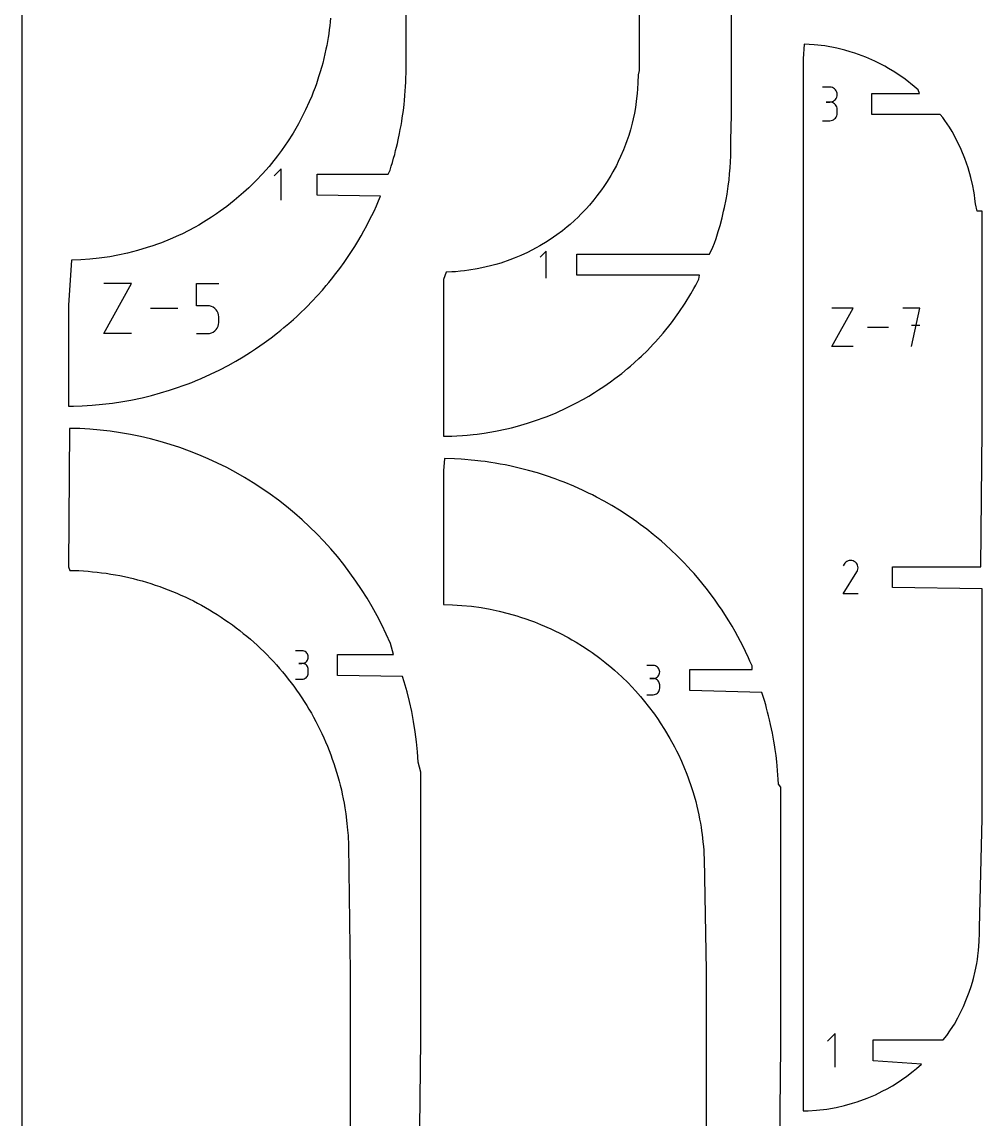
# Model space of a CAD drawing. Extents: x 0 to 1219, y 0 to 609.
# Drawn here: x 0 to 137.4, y 111 to 268 of the extents above; entities that cross this region are included whole.
import ezdxf

# ---------------------------------------------------------------- set-up
doc = ezdxf.new("R2010")
doc.units = 0

msp = doc.modelspace()

# ---------------------------------------------------------------- linework, layer by layer
at = {"layer": 'annotation', "color": 1}
for p, q in [((115.577868, 258.696788), (114.51197, 258.696788)), ((115.769572, 258.679581), (115.577868, 258.696788)), ((115.949959, 258.629993), (115.769572, 258.679581)), ((116.116029, 258.551074), (115.949959, 258.629993)), ((116.26478, 258.445873), (116.116029, 258.551074)), ((116.393214, 258.317441), (116.26478, 258.445873)), ((116.49833, 258.168828), (116.393214, 258.317441)), ((116.577127, 258.003083), (116.49833, 258.168828)), ((116.626606, 257.823255), (116.577127, 258.003083)), ((116.643765, 257.632395), (116.626606, 257.823255)), ((116.626606, 257.440639), (116.643765, 257.632395)), ((116.643765, 257.632395), (116.643765, 257.632395)), ((115.577868, 256.564993), (115.044167, 256.564993)), ((115.044167, 256.564993), (115.577868, 256.564993)), ((115.577868, 256.564993), (115.769572, 256.582204)), ((115.769572, 256.547786), (115.577868, 256.564993)), ((115.577868, 256.564993), (115.577868, 256.564993)), ((115.769572, 256.582204), (115.949959, 256.631821)), ((115.949959, 256.498198), (115.769572, 256.547786)), ((115.949959, 256.631821), (116.116029, 256.710818)), ((116.116029, 256.419279), (115.949959, 256.498198)), ((116.116029, 256.710818), (116.26478, 256.816171)), ((116.26478, 256.314078), (116.116029, 256.419279)), ((116.26478, 256.816171), (116.393214, 256.944855)), ((116.393214, 256.185647), (116.26478, 256.314078)), ((116.393214, 256.944855), (116.49833, 257.093844)), ((116.49833, 256.037033), (116.393214, 256.185647)), ((116.49833, 257.093844), (116.577127, 257.260114)), ((116.577127, 255.871288), (116.49833, 256.037033)), ((116.577127, 257.260114), (116.626606, 257.440639)), ((116.393214, 254.281729), (116.49833, 254.430333)), ((116.49833, 254.430333), (116.577127, 254.596091)), ((116.626606, 255.69146), (116.577127, 255.871288)), ((116.577127, 254.596091), (116.626606, 254.77596)), ((116.643765, 255.5006), (116.626606, 255.69146)), ((116.626606, 254.77596), (116.643765, 254.966899)), ((116.643765, 254.966899), (116.643765, 255.5006)), ((116.643765, 255.5006), (116.643765, 255.5006)), ((114.51197, 253.902507), (115.577868, 253.902507)), ((115.577868, 253.902507), (115.769572, 253.919704)), ((115.577868, 253.902507), (115.577868, 253.902507)), ((115.769572, 253.919704), (115.949959, 253.969267)), ((115.949959, 253.969267), (116.116029, 254.048154)), ((116.116029, 254.048154), (116.26478, 254.153322)), ((116.26478, 254.153322), (116.393214, 254.281729)), ((37.089706, 247.020292), (36.086256, 246.01656)), ((37.089706, 242.50661), (37.089706, 247.020292)), ((75.008199, 235.208677), (74.154102, 234.354339)), ((75.008199, 231.366806), (75.008199, 235.208677)), ((11.717873, 223.437158), (15.693977, 230.598098)), ((15.693977, 230.598098), (11.717873, 230.598098)), ((24.980163, 227.409221), (24.980163, 230.598098)), ((24.980163, 230.598098), (28.160508, 230.598098)), ((22.295484, 227.017628), (18.380004, 227.017628)), ((26.570335, 227.409221), (24.980163, 227.409221)), ((26.855858, 227.383698), (26.570335, 227.409221)), ((27.12472, 227.31009), (26.855858, 227.383698)), ((27.372399, 227.192834), (27.12472, 227.31009)), ((27.594375, 227.03637), (27.372399, 227.192834)), ((27.786129, 226.845137), (27.594375, 227.03637)), ((27.943139, 226.623574), (27.786129, 226.845137)), ((28.060886, 226.376119), (27.943139, 226.623574)), ((28.134849, 226.107213), (28.060886, 226.376119)), ((115.855427, 221.562189), (118.907982, 227.059822)), ((118.907982, 227.059822), (115.855427, 227.059822)), ((128.48178, 227.059822), (126.037047, 227.059822)), ((127.259586, 221.562189), (128.48178, 227.059822)), ((28.060834, 224.473791), (28.134834, 224.743069)), ((28.134834, 224.743069), (28.160508, 225.029127)), ((28.160508, 225.821294), (28.134849, 226.107213)), ((28.160508, 225.029127), (28.160508, 225.821294)), ((28.160508, 225.821294), (28.160508, 225.821294)), ((128.48178, 224.611641), (127.259586, 224.611641)), ((15.693977, 223.437158), (11.717873, 223.437158)), ((24.980163, 223.437158), (26.570335, 223.437158)), ((26.570335, 223.437158), (26.85574, 223.462819)), ((26.570335, 223.437158), (26.570335, 223.437158)), ((26.85574, 223.462819), (27.124539, 223.536799)), ((27.124539, 223.536799), (27.372199, 223.654593)), ((27.372199, 223.654593), (27.59419, 223.811695)), ((27.59419, 223.811695), (27.785981, 224.003598)), ((27.785981, 224.003598), (27.943039, 224.225799)), ((27.943039, 224.225799), (28.060834, 224.473791)), ((123.976124, 224.311005), (120.970112, 224.311005)), ((118.907982, 221.562189), (115.855427, 221.562189)), ((117.629649, 190.435283), (117.489677, 190.166777)), ((117.740729, 190.592795), (117.629649, 190.435283)), ((117.873999, 190.724281), (117.740729, 190.592795)), ((118.025407, 190.828688), (117.873999, 190.724281)), ((118.1909, 190.904963), (118.025407, 190.828688)), ((118.366424, 190.952054), (118.1909, 190.904963)), ((118.547926, 190.968906), (118.366424, 190.952054)), ((118.731354, 190.954468), (118.547926, 190.968906)), ((118.912653, 190.907685), (118.731354, 190.954468)), ((119.08777, 190.827507), (118.912653, 190.907685)), ((119.244394, 190.716288), (119.08777, 190.827507)), ((119.08777, 190.827507), (119.08777, 190.827507)), ((119.375349, 190.582827), (119.244394, 190.716288)), ((119.47947, 190.431213), (119.375349, 190.582827)), ((119.555593, 190.265537), (119.47947, 190.431213)), ((119.602553, 190.08989), (119.555593, 190.265537)), ((119.619186, 189.90836), (119.602553, 190.08989)), ((117.486667, 186.168984), (119.456515, 189.340187)), ((119.456515, 189.340187), (119.45887, 189.343101)), ((119.456515, 189.340187), (119.456515, 189.340187)), ((119.45887, 189.343101), (119.461128, 189.34604)), ((119.461128, 189.34604), (119.463305, 189.349028)), ((119.463305, 189.349028), (119.465414, 189.35209)), ((119.465414, 189.35209), (119.467472, 189.355252)), ((119.467472, 189.355252), (119.469492, 189.358538)), ((119.469492, 189.358538), (119.47149, 189.361972)), ((119.47149, 189.361972), (119.473481, 189.36558)), ((119.473481, 189.36558), (119.475479, 189.369385)), ((119.475479, 189.369385), (119.556814, 189.544018)), ((119.475479, 189.369385), (119.475479, 189.369385)), ((119.556814, 189.544018), (119.604328, 189.725039)), ((119.604328, 189.725039), (119.619186, 189.90836)), ((119.618461, 186.168984), (117.486667, 186.168984)), ((40.058286, 178.031054), (39.154297, 178.031054)), ((40.22087, 178.01646), (40.058286, 178.031054)), ((40.373857, 177.974405), (40.22087, 178.01646)), ((40.514701, 177.907473), (40.373857, 177.974405)), ((40.640857, 177.818253), (40.514701, 177.907473)), ((40.749782, 177.70933), (40.640857, 177.818253)), ((40.838931, 177.58329), (40.749782, 177.70933)), ((40.905759, 177.442721), (40.838931, 177.58329)), ((40.058286, 176.223075), (39.605653, 176.223075)), ((39.605653, 176.223075), (40.058286, 176.223075)), ((40.058286, 176.223075), (40.22087, 176.237672)), ((40.22087, 176.208482), (40.058286, 176.223075)), ((40.058286, 176.223075), (40.058286, 176.223075)), ((40.22087, 176.237672), (40.373857, 176.279752)), ((40.373857, 176.166427), (40.22087, 176.208482)), ((40.373857, 176.279752), (40.514701, 176.34675)), ((40.514701, 176.099495), (40.373857, 176.166427)), ((40.514701, 176.34675), (40.640857, 176.4361)), ((40.640857, 176.010275), (40.514701, 176.099495)), ((40.640857, 176.4361), (40.749782, 176.545237)), ((40.749782, 175.901351), (40.640857, 176.010275)), ((40.749782, 176.545237), (40.838931, 176.671595)), ((40.838931, 175.775312), (40.749782, 175.901351)), ((40.838931, 176.671595), (40.905759, 176.812609)), ((40.947722, 177.290209), (40.905759, 177.442721)), ((40.905759, 176.812609), (40.947722, 176.965713)), ((40.962275, 177.128341), (40.947722, 177.290209)), ((40.947722, 176.965713), (40.962275, 177.128341)), ((40.962275, 177.128341), (40.962275, 177.128341)), ((90.316554, 175.925107), (89.385945, 175.925107)), ((90.483927, 175.910084), (90.316554, 175.925107)), ((90.641418, 175.86679), (90.483927, 175.910084)), ((40.749782, 174.286636), (40.838931, 174.412667)), ((40.905759, 175.634743), (40.838931, 175.775312)), ((40.838931, 174.412667), (40.905759, 174.553247)), ((40.947722, 175.482231), (40.905759, 175.634743)), ((40.905759, 174.553247), (40.947722, 174.705794)), ((40.962275, 175.320363), (40.947722, 175.482231)), ((40.947722, 174.705794), (40.962275, 174.86773)), ((40.962275, 174.86773), (40.962275, 175.320363)), ((40.962275, 175.320363), (40.962275, 175.320363)), ((90.78641, 175.797887), (90.641418, 175.86679)), ((90.916281, 175.70604), (90.78641, 175.797887)), ((91.028414, 175.593909), (90.916281, 175.70604)), ((90.916281, 174.283186), (91.028414, 174.395536)), ((91.120188, 175.464158), (91.028414, 175.593909)), ((91.028414, 174.395536), (91.120188, 174.525615)), ((91.188984, 175.31945), (91.120188, 175.464158)), ((91.120188, 174.525615), (91.188984, 174.670782)), ((91.232182, 175.162446), (91.188984, 175.31945)), ((91.188984, 174.670782), (91.232182, 174.828394)), ((91.247164, 174.995811), (91.232182, 175.162446)), ((91.232182, 174.828394), (91.247164, 174.995811)), ((91.247164, 174.995811), (91.247164, 174.995811)), ((39.154297, 173.965017), (40.058286, 173.965017)), ((40.058286, 173.965017), (40.22087, 173.979602)), ((40.058286, 173.965017), (40.058286, 173.965017)), ((40.22087, 173.979602), (40.373857, 174.021637)), ((40.373857, 174.021637), (40.514701, 174.088541)), ((40.514701, 174.088541), (40.640857, 174.177734)), ((40.640857, 174.177734), (40.749782, 174.286636)), ((90.316554, 174.063888), (89.850593, 174.063888)), ((89.850593, 174.063888), (90.316554, 174.063888)), ((90.316554, 174.063888), (90.483927, 174.078914)), ((90.483927, 174.048865), (90.316554, 174.063888)), ((90.316554, 174.063888), (90.316554, 174.063888)), ((90.483927, 174.078914), (90.641418, 174.122234)), ((90.641418, 174.005571), (90.483927, 174.048865)), ((90.641418, 174.122234), (90.78641, 174.191205)), ((90.78641, 173.936668), (90.641418, 174.005571)), ((90.78641, 174.191205), (90.916281, 174.283186)), ((90.916281, 173.84482), (90.78641, 173.936668)), ((91.028414, 173.73269), (90.916281, 173.84482)), ((91.120188, 173.602939), (91.028414, 173.73269)), ((91.188984, 173.45823), (91.120188, 173.602939)), ((91.232182, 173.301227), (91.188984, 173.45823)), ((91.247164, 173.134592), (91.232182, 173.301227)), ((91.247164, 172.66863), (91.247164, 173.134592)), ((91.247164, 173.134592), (91.247164, 173.134592)), ((89.385945, 171.739335), (90.316554, 171.739335)), ((90.316554, 171.739335), (90.483927, 171.754349)), ((90.316554, 171.739335), (90.316554, 171.739335)), ((90.483927, 171.754349), (90.641418, 171.797622)), ((90.641418, 171.797622), (90.78641, 171.866496)), ((90.78641, 171.866496), (90.916281, 171.958316)), ((90.916281, 171.958316), (91.028414, 172.070425)), ((91.028414, 172.070425), (91.120188, 172.200167)), ((91.120188, 172.200167), (91.188984, 172.344886)), ((91.188984, 172.344886), (91.232182, 172.501926)), ((91.232182, 172.501926), (91.247164, 172.66863)), ((116.336435, 123.23569), (115.269334, 122.168287)), ((116.336435, 118.43569), (116.336435, 123.23569))]:
    msp.add_line(p, q, dxfattribs=at)
at = {"layer": 'boundary', "color": 5}
for p, q in [((101.531293, 254.764123), (101.526671, 276.658687)), ((54.962223, 262.381188), (54.951269, 273.038367)), ((44.142587, 268.579016), (44.092989, 268.029558)), ((88.31023, 270.031976), (88.308881, 261.063642)), ((44.034084, 267.461398), (43.97398, 266.947345)), ((44.092989, 268.029558), (44.034084, 267.461398)), ((43.804381, 265.804397), (43.709951, 265.244996)), ((43.889342, 266.349156), (43.804381, 265.804397)), ((43.97398, 266.947345), (43.889342, 266.349156)), ((43.499158, 264.121109), (43.354874, 263.459727)), ((43.605444, 264.669121), (43.499158, 264.121109)), ((43.709951, 265.244996), (43.605444, 264.669121)), ((111.895823, 264.86577), (111.74978, 262.772272)), ((113.356525, 264.783269), (111.895823, 264.86577)), ((114.864803, 264.607161), (113.356525, 264.783269)), ((116.607252, 264.275794), (114.864803, 264.607161)), ((117.722865, 264.009618), (116.607252, 264.275794)), ((118.487, 263.781142), (117.722865, 264.009618)), ((43.20293, 262.821535), (43.036249, 262.157444)), ((43.354874, 263.459727), (43.20293, 262.821535)), ((54.969007, 261.599091), (54.962223, 262.381188)), ((111.74978, 262.772272), (111.74978, 261.040311)), ((119.169022, 263.57722), (118.487, 263.781142)), ((120.743669, 263.002218), (119.169022, 263.57722)), ((122.040201, 262.425514), (120.743669, 263.002218)), ((122.962446, 261.954697), (122.040201, 262.425514)), ((42.632094, 260.738772), (42.449801, 260.15594)), ((42.900318, 261.641817), (42.632094, 260.738772)), ((43.036249, 262.157444), (42.900318, 261.641817)), ((54.941022, 259.988707), (54.961363, 260.753605)), ((54.961363, 260.753605), (54.969007, 261.599091)), ((88.308881, 261.063642), (88.141494, 260.466459)), ((111.74978, 261.040311), (111.74978, 259.579799)), ((123.462837, 261.699234), (122.962446, 261.954697)), ((123.996981, 261.390977), (123.462837, 261.699234)), ((124.875263, 260.85385), (123.996981, 261.390977)), ((126.370089, 259.825694), (124.875263, 260.85385)), ((42.118145, 259.173652), (41.932527, 258.665915)), ((42.449801, 260.15594), (42.118145, 259.173652)), ((54.882625, 258.752204), (54.92087, 259.472872)), ((54.92087, 259.472872), (54.941022, 259.988707)), ((88.126448, 259.355113), (88.079545, 258.404988)), ((88.141494, 260.466459), (88.126448, 259.355113)), ((111.74978, 259.579799), (111.74978, 257.96518)), ((127.664761, 258.783662), (126.370089, 259.825694)), ((41.673709, 257.970594), (41.450028, 257.4227)), ((41.932527, 258.665915), (41.673709, 257.970594)), ((54.792623, 257.506444), (54.844061, 258.159196)), ((54.844061, 258.159196), (54.882625, 258.752204)), ((88.034552, 257.8577), (87.898188, 256.630224)), ((88.079545, 258.404988), (88.034552, 257.8577)), ((111.74978, 257.96518), (111.74978, 256.36922)), ((121.57847, 254.802356), (121.57847, 257.802356)), ((121.57847, 257.802356), (128.429392, 257.802356)), ((128.209752, 258.301912), (127.664761, 258.783662)), ((128.429392, 257.802356), (128.209752, 258.301912)), ((41.103168, 256.6006), (40.566198, 255.433001)), ((41.450028, 257.4227), (41.103168, 256.6006)), ((54.565454, 255.340721), (54.670251, 256.232858)), ((54.670251, 256.232858), (54.727877, 256.790424)), ((54.727877, 256.790424), (54.792623, 257.506444)), ((87.898188, 256.630224), (87.771199, 255.793143)), ((111.74978, 256.36922), (111.74978, 254.791088)), ((40.299302, 254.878889), (40.013979, 254.326825)), ((40.566198, 255.433001), (40.299302, 254.878889)), ((54.416704, 254.313997), (54.494399, 254.834257)), ((54.494399, 254.834257), (54.565454, 255.340721)), ((87.622396, 254.969988), (87.453077, 254.15809)), ((87.771199, 255.793143), (87.622396, 254.969988)), ((101.421621, 251.058056), (101.531293, 254.764123)), ((111.74978, 254.791088), (111.74978, 253.690149)), ((131.372012, 254.802356), (121.57847, 254.802356)), ((131.743412, 254.363203), (131.372012, 254.802356)), ((39.558467, 253.469021), (38.782872, 252.13117)), ((40.013979, 254.326825), (39.558467, 253.469021)), ((54.134561, 252.628929), (54.239677, 253.226026)), ((54.239677, 253.226026), (54.331953, 253.778459)), ((54.331953, 253.778459), (54.416704, 254.313997)), ((87.315846, 253.552586), (87.068828, 252.605668)), ((87.453077, 254.15809), (87.315846, 253.552586)), ((111.74978, 253.690149), (111.74978, 252.198947)), ((132.043027, 253.940269), (131.743412, 254.363203)), ((132.684501, 252.951604), (132.043027, 253.940269)), ((133.070269, 252.337874), (132.684501, 252.951604)), ((38.782872, 252.13117), (37.973353, 250.857335)), ((53.832193, 251.171001), (54.022676, 252.063141)), ((54.022676, 252.063141), (54.134561, 252.628929)), ((86.814845, 251.79176), (86.556454, 251.027214)), ((87.068828, 252.605668), (86.814845, 251.79176)), ((111.74978, 252.198947), (111.74978, 251.685466)), ((111.74978, 251.685466), (111.74978, 250.720608)), ((133.707172, 251.172848), (133.070269, 252.337874)), ((37.670542, 250.413827), (37.130769, 249.640551)), ((37.973353, 250.857335), (37.670542, 250.413827)), ((53.465638, 249.618628), (53.596394, 250.125489)), ((53.596394, 250.125489), (53.718942, 250.661356)), ((53.718942, 250.661356), (53.832193, 251.171001)), ((86.074764, 249.729331), (85.657879, 248.776394)), ((86.364364, 250.479322), (86.074764, 249.729331)), ((86.556454, 251.027214), (86.364364, 250.479322)), ((101.417719, 249.381758), (101.424284, 250.236087)), ((101.424284, 250.236087), (101.421621, 251.058056)), ((111.74978, 250.720608), (111.74978, 250.156694)), ((111.74978, 250.156694), (111.74978, 249.254462)), ((134.378934, 249.800484), (133.707172, 251.172848)), ((134.908513, 248.489685), (134.378934, 249.800484)), ((36.544192, 248.853487), (35.683735, 247.769832)), ((37.130769, 249.640551), (36.544192, 248.853487)), ((53.008335, 247.935815), (53.176158, 248.534534)), ((53.176158, 248.534534), (53.324722, 249.08499)), ((53.324722, 249.08499), (53.465638, 249.618628)), ((85.657879, 248.776394), (85.316164, 248.04)), ((101.371643, 248.000814), (101.406762, 248.851265)), ((101.406762, 248.851265), (101.417719, 249.381758)), ((111.74978, 249.254462), (111.74978, 248.643209)), ((111.74978, 248.643209), (111.74978, 247.799865)), ((135.370427, 247.173047), (134.908513, 248.489685)), ((35.349931, 247.35869), (34.41353, 246.293815)), ((35.683735, 247.769832), (35.349931, 247.35869)), ((52.382522, 246.263451), (52.663655, 246.826556)), ((52.663655, 246.826556), (52.84552, 247.407728)), ((52.84552, 247.407728), (53.008335, 247.935815)), ((84.560278, 246.598256), (84.249576, 246.043113)), ((85.053411, 247.50046), (84.560278, 246.598256)), ((85.316164, 248.04), (85.053411, 247.50046)), ((101.247945, 246.287706), (101.318779, 247.146784)), ((101.318779, 247.146784), (101.371643, 248.000814)), ((111.74978, 247.799865), (111.74978, 247.144539)), ((111.74978, 247.144539), (111.74978, 246.356227)), ((135.778388, 245.754551), (135.370427, 247.173047)), ((33.519791, 245.345227), (32.453741, 244.296533)), ((34.41353, 246.293815), (33.519791, 245.345227)), ((42.230509, 243.263451), (42.230509, 246.263451)), ((42.230509, 246.263451), (52.382522, 246.263451)), ((83.715831, 245.182663), (83.257072, 244.489029)), ((84.249576, 246.043113), (83.715831, 245.182663)), ((101.051086, 244.548372), (101.158843, 245.422088)), ((101.158843, 245.422088), (101.247945, 246.287706)), ((111.74978, 246.356227), (111.74978, 245.602352)), ((111.74978, 245.602352), (111.74978, 244.923039)), ((136.046312, 244.576745), (135.778388, 245.754551)), ((31.696452, 243.603909), (31.041778, 243.028202)), ((32.453741, 244.296533), (31.696452, 243.603909)), ((82.933167, 244.013228), (82.266313, 243.12808)), ((83.257072, 244.489029), (82.933167, 244.013228)), ((100.879165, 243.389988), (101.051086, 244.548372)), ((111.74978, 244.923039), (111.74978, 244.214049)), ((111.74978, 244.214049), (111.74978, 243.499802)), ((111.74978, 243.499802), (111.74978, 242.832092)), ((136.182341, 243.809315), (136.046312, 244.576745)), ((136.273195, 243.296775), (136.182341, 243.809315)), ((30.384827, 242.475306), (29.312145, 241.631862)), ((31.041778, 243.028202), (30.384827, 242.475306)), ((51.296518, 243.080041), (42.230509, 243.263451)), ((50.716713, 241.737384), (51.015645, 242.412305)), ((51.015645, 242.412305), (51.296518, 243.080041)), ((81.836493, 242.571649), (81.175907, 241.8044)), ((82.266313, 243.12808), (81.836493, 242.571649)), ((100.508802, 241.468441), (100.743333, 242.626854)), ((100.743333, 242.626854), (100.879165, 243.389988)), ((111.74978, 242.832092), (111.74978, 242.086098)), ((111.74978, 242.086098), (111.74978, 241.455875)), ((136.34891, 242.699983), (136.273195, 243.296775)), ((136.434884, 242.022277), (136.34891, 242.699983)), ((136.662427, 240.961065), (136.434884, 242.022277)), ((27.827495, 240.562574), (27.095941, 240.070556)), ((28.380803, 240.94876), (27.827495, 240.562574)), ((29.312145, 241.631862), (28.380803, 240.94876)), ((49.699612, 239.594843), (50.065439, 240.345202)), ((50.065439, 240.345202), (50.367836, 240.966245)), ((50.367836, 240.966245), (50.716713, 241.737384)), ((79.981952, 240.523547), (79.575778, 240.112951)), ((80.716963, 241.27972), (79.981952, 240.523547)), ((81.175907, 241.8044), (80.716963, 241.27972)), ((100.171288, 239.999697), (100.394331, 240.939466)), ((100.394331, 240.939466), (100.508802, 241.468441)), ((111.74978, 241.455875), (111.74978, 240.681551)), ((111.74978, 240.681551), (111.74978, 240.084811)), ((137.355599, 240.961065), (136.662427, 240.961065)), ((137.36123, 226.837803), (137.355599, 240.961065)), ((24.793089, 238.685717), (23.776261, 238.14289)), ((25.286395, 238.971077), (24.793089, 238.685717)), ((25.954756, 239.357704), (25.286395, 238.971077)), ((27.095941, 240.070556), (25.954756, 239.357704)), ((48.920868, 238.125901), (49.33589, 238.908109)), ((49.33589, 238.908109), (49.699612, 239.594843)), ((77.987157, 238.699532), (77.333419, 238.160052)), ((78.414112, 239.051869), (77.987157, 238.699532)), ((79.044236, 239.615345), (78.414112, 239.051869)), ((79.575778, 240.112951), (79.044236, 239.615345)), ((99.629636, 238.060848), (99.882549, 238.916274)), ((99.882549, 238.916274), (100.171288, 239.999697)), ((111.74978, 240.084811), (111.74978, 239.285836)), ((111.74978, 239.285836), (111.74978, 238.445121)), ((22.413245, 237.470697), (21.19756, 236.932855)), ((22.948477, 237.729671), (22.413245, 237.470697)), ((23.776261, 238.14289), (22.948477, 237.729671)), ((48.051755, 236.618523), (48.521667, 237.4309)), ((48.521667, 237.4309), (48.920868, 238.125901)), ((76.034267, 237.209641), (75.164262, 236.631605)), ((76.516409, 237.559975), (76.034267, 237.209641)), ((77.333419, 238.160052), (76.516409, 237.559975)), ((99.311266, 237.057117), (99.629636, 238.060848)), ((111.74978, 238.445121), (111.74978, 237.57014)), ((111.74978, 237.57014), (111.74978, 236.669978)), ((17.9379, 235.732267), (16.511971, 235.305952)), ((18.721028, 235.986138), (17.9379, 235.732267)), ((19.376317, 236.223811), (18.721028, 235.986138)), ((19.966385, 236.437825), (19.376317, 236.223811)), ((21.19756, 236.932855), (19.966385, 236.437825)), ((47.258143, 235.341223), (47.616797, 235.918467)), ((47.616797, 235.918467), (48.051755, 236.618523)), ((73.587408, 235.696724), (72.34205, 235.045023)), ((74.090512, 235.988586), (73.587408, 235.696724)), ((75.164262, 236.631605), (74.090512, 235.988586)), ((98.389642, 234.787742), (98.860233, 235.777111)), ((98.860233, 235.777111), (99.08074, 236.376004)), ((99.08074, 236.376004), (99.311266, 237.057117)), ((111.74978, 236.669978), (111.74978, 235.755091)), ((111.74978, 235.755091), (111.74978, 233.633634)), ((8.406517, 233.985425), (7.093552, 233.940038)), ((9.717411, 234.076137), (8.406517, 233.985425)), ((11.024877, 234.212101), (9.717411, 234.076137)), ((12.558124, 234.433346), (11.024877, 234.212101)), ((13.698486, 234.637321), (12.558124, 234.433346)), ((15.098724, 234.941871), (13.698486, 234.637321)), ((16.511971, 235.305952), (15.098724, 234.941871)), ((46.07725, 233.598319), (46.375529, 234.017506)), ((46.375529, 234.017506), (46.947203, 234.870102)), ((46.947203, 234.870102), (47.258143, 235.341223)), ((70.426182, 234.215573), (69.813995, 233.971932)), ((71.391753, 234.616026), (70.426182, 234.215573)), ((72.34205, 235.045023), (71.391753, 234.616026)), ((79.383851, 231.787741), (79.383851, 234.787742)), ((79.383851, 234.787742), (98.389642, 234.787742)), ((7.093552, 233.940038), (6.6675, 227.49569)), ((44.92211, 232.031255), (45.459718, 232.733321)), ((45.459718, 232.733321), (46.07725, 233.598319)), ((63.338433, 232.415735), (62.733173, 232.358822)), ((63.939932, 232.500726), (63.338433, 232.415735)), ((65.109665, 232.688067), (63.939932, 232.500726)), ((66.244143, 232.916503), (65.109665, 232.688067)), ((67.245026, 233.153543), (66.244143, 232.916503)), ((67.819429, 233.317425), (67.245026, 233.153543)), ((68.53395, 233.528572), (67.819429, 233.317425)), ((69.813995, 233.971932), (68.53395, 233.528572)), ((111.74978, 233.633634), (111.74978, 223.729493)), ((43.903864, 230.746352), (44.304665, 231.240187)), ((44.304665, 231.240187), (44.92211, 232.031255)), ((60.714575, 232.2308), (60.288522, 231.191529)), ((60.288522, 231.191529), (60.288523, 229.454099)), ((61.487323, 232.267098), (60.714575, 232.2308)), ((62.027539, 232.29247), (61.487323, 232.267098)), ((62.733173, 232.358822), (62.027539, 232.29247)), ((96.9235, 231.787742), (79.383851, 231.787741)), ((96.411772, 230.372827), (96.862613, 231.232956)), ((96.862613, 231.232956), (96.9235, 231.787742)), ((42.285745, 228.879865), (42.986455, 229.668556)), ((42.986455, 229.668556), (43.531589, 230.293899)), ((43.531589, 230.293899), (43.903864, 230.746352)), ((60.288523, 229.454099), (60.288523, 227.688362)), ((95.698428, 229.11448), (96.141894, 229.879577)), ((96.141894, 229.879577), (96.411772, 230.372827)), ((40.798574, 227.323104), (41.480152, 228.010996)), ((41.480152, 228.010996), (42.285745, 228.879865)), ((93.981993, 226.431683), (94.895245, 227.802708)), ((94.895245, 227.802708), (95.698428, 229.11448)), ((6.6675, 227.49569), (6.6675, 223.961888)), ((39.312213, 225.885374), (40.012028, 226.551903)), ((40.012028, 226.551903), (40.410305, 226.931239)), ((40.410305, 226.931239), (40.798574, 227.323104)), ((60.288523, 227.688362), (60.288523, 226.804219)), ((60.288523, 226.804219), (60.288523, 225.318104)), ((92.92114, 224.978644), (93.981993, 226.431683)), ((137.356552, 215.376265), (137.36123, 226.837803)), ((37.479828, 224.2894), (38.186785, 224.881188)), ((38.186785, 224.881188), (38.849488, 225.469653)), ((38.849488, 225.469653), (39.312213, 225.885374)), ((60.288523, 225.318104), (60.288523, 224.637751)), ((60.288523, 224.637751), (60.288523, 223.315154)), ((91.721481, 223.484727), (92.92114, 224.978644)), ((6.6675, 223.961888), (6.6675, 221.816994)), ((35.648318, 222.833503), (36.578193, 223.556882)), ((36.578193, 223.556882), (37.034978, 223.917022)), ((37.034978, 223.917022), (37.479828, 224.2894)), ((60.288523, 223.315154), (60.288523, 222.422361)), ((90.656001, 222.268095), (91.721481, 223.484727)), ((111.74978, 223.729493), (111.74978, 204.237042)), ((6.6675, 221.816994), (6.6675, 218.393317)), ((33.43085, 221.253934), (34.656017, 222.098749)), ((34.656017, 222.098749), (35.648318, 222.833503)), ((60.288523, 222.422361), (60.288523, 221.271749)), ((89.478747, 221.028338), (90.307085, 221.892843)), ((90.307085, 221.892843), (90.656001, 222.268095)), ((30.57751, 219.487904), (31.646398, 220.121806)), ((31.646398, 220.121806), (32.183227, 220.446916)), ((32.183227, 220.446916), (32.688423, 220.773701)), ((32.688423, 220.773701), (33.43085, 221.253934)), ((60.288523, 221.271749), (60.288523, 220.155844)), ((60.288523, 220.155844), (60.288523, 219.185781)), ((87.641911, 219.288813), (88.277039, 219.858425)), ((88.277039, 219.858425), (88.644826, 220.209479)), ((88.644826, 220.209479), (89.478747, 221.028338)), ((6.6675, 218.393317), (6.6675, 217.315524)), ((28.316166, 218.260824), (29.482224, 218.873795)), ((29.482224, 218.873795), (30.57751, 219.487904)), ((60.288523, 219.185781), (60.288523, 217.835745)), ((85.804249, 217.728846), (86.652226, 218.423419)), ((86.652226, 218.423419), (87.051872, 218.759639)), ((87.051872, 218.759639), (87.641911, 219.288813)), ((6.6675, 217.315524), (6.6675, 213.041361)), ((24.842814, 216.683532), (25.645363, 217.015043)), ((25.645363, 217.015043), (26.989309, 217.61772)), ((26.989309, 217.61772), (28.316166, 218.260824)), ((60.288523, 217.835745), (60.288522, 216.175823)), ((84.208654, 216.52169), (84.847304, 216.994968)), ((84.847304, 216.994968), (85.804249, 217.728846)), ((19.824205, 214.935364), (21.111912, 215.326667)), ((21.111912, 215.326667), (22.378072, 215.749396)), ((22.378072, 215.749396), (22.910659, 215.932945)), ((22.910659, 215.932945), (23.62194, 216.202165)), ((23.62194, 216.202165), (24.285429, 216.453294)), ((24.285429, 216.453294), (24.842814, 216.683532)), ((60.288522, 216.175823), (60.288522, 215.459336)), ((60.288522, 215.459336), (60.288523, 213.487665)), ((81.937189, 214.997502), (82.489574, 215.356979)), ((82.489574, 215.356979), (83.245842, 215.849139)), ((83.245842, 215.849139), (84.208654, 216.52169)), ((137.356552, 209.642531), (137.356552, 215.376265)), ((12.968763, 213.485317), (14.41492, 213.703809)), ((14.41492, 213.703809), (15.557657, 213.911619)), ((15.557657, 213.911619), (17.187165, 214.252395)), ((17.187165, 214.252395), (18.515694, 214.576839)), ((18.515694, 214.576839), (19.824205, 214.935364)), ((79.266386, 213.468702), (80.336318, 214.052896)), ((80.336318, 214.052896), (81.096052, 214.489156)), ((81.096052, 214.489156), (81.937189, 214.997502)), ((6.6675, 213.041361), (7.391263, 213.054925)), ((7.391263, 213.054925), (8.602423, 213.091278)), ((8.602423, 213.091278), (10.061309, 213.178924)), ((10.061309, 213.178924), (11.517156, 213.310311)), ((11.517156, 213.310311), (12.968763, 213.485317)), ((60.288523, 213.487665), (60.288523, 211.55336)), ((75.143199, 211.584915), (76.407786, 212.103795)), ((76.407786, 212.103795), (77.906452, 212.784729)), ((77.906452, 212.784729), (79.266386, 213.468702)), ((60.288523, 211.55336), (60.288522, 209.995062)), ((70.907121, 210.179081), (72.329757, 210.596724)), ((72.329757, 210.596724), (73.742171, 211.065466)), ((73.742171, 211.065466), (74.576982, 211.374984)), ((74.576982, 211.374984), (75.143199, 211.584915)), ((6.813543, 209.864509), (6.6675, 190.050501)), ((8.274246, 209.822403), (6.813543, 209.864509)), ((9.733132, 209.738215), (8.274246, 209.822403)), ((11.188978, 209.612036), (9.733132, 209.738215)), ((12.640585, 209.443956), (11.188978, 209.612036)), ((14.086742, 209.234103), (12.640585, 209.443956)), ((15.526262, 208.982677), (14.086742, 209.234103)), ((16.957921, 208.689859), (15.526262, 208.982677)), ((60.288522, 209.995062), (60.288523, 208.729304)), ((63.030379, 208.844633), (63.682332, 208.890699)), ((63.682332, 208.890699), (64.568566, 208.984761)), ((64.568566, 208.984761), (65.138178, 209.045218)), ((65.138178, 209.045218), (66.138865, 209.187107)), ((66.138865, 209.187107), (67.742477, 209.455864)), ((67.742477, 209.455864), (69.380867, 209.795663)), ((69.380867, 209.795663), (70.040425, 209.957389)), ((70.040425, 209.957389), (70.907121, 210.179081)), ((137.206552, 190.069023), (137.356552, 209.642531)), ((18.380557, 208.355935), (16.957921, 208.689859)), ((19.792983, 207.98114), (18.380557, 208.355935)), ((21.194012, 207.565806), (19.792983, 207.98114)), ((22.582481, 207.110262), (21.194012, 207.565806)), ((60.288523, 208.729304), (61.523315, 208.762901)), ((61.523315, 208.762901), (62.223446, 208.787615)), ((62.223446, 208.787615), (63.030379, 208.844633)), ((23.957251, 206.61492), (22.582481, 207.110262)), ((25.317185, 206.080147), (23.957251, 206.61492)), ((26.661132, 205.5064), (25.317185, 206.080147)), ((27.987989, 204.894185), (26.661132, 205.5064)), ((29.296654, 204.243995), (27.987989, 204.894185)), ((30.586025, 203.556355), (29.296654, 204.243995)), ((60.434565, 205.551085), (60.288523, 203.805142)), ((61.895268, 205.507047), (60.434565, 205.551085)), ((62.834357, 205.450397), (61.895268, 205.507047)), ((63.354154, 205.419038), (62.834357, 205.450397)), ((64.259018, 205.337017), (63.354154, 205.419038)), ((64.81, 205.287072), (64.259018, 205.337017)), ((65.668253, 205.18315), (64.81, 205.287072)), ((66.261608, 205.111305), (65.668253, 205.18315)), ((67.061199, 204.989988), (66.261608, 205.111305)), ((67.707765, 204.891884), (67.061199, 204.989988)), ((68.436997, 204.758689), (67.707765, 204.891884)), ((69.147284, 204.628956), (68.436997, 204.758689)), ((69.794799, 204.490476), (69.147284, 204.628956)), ((70.578944, 204.322785), (69.794799, 204.490476)), ((71.133769, 204.1866), (70.578944, 204.322785)), ((72.453103, 203.848286), (71.133769, 204.1866)), ((111.74978, 204.237042), (111.74978, 194.489539)), ((31.855062, 202.831847), (30.586025, 203.556355)), ((33.102672, 202.071059), (31.855062, 202.831847)), ((60.288523, 203.805142), (60.288522, 199.158189)), ((73.751992, 203.476887), (72.453103, 203.848286)), ((75.029656, 203.073705), (73.751992, 203.476887)), ((76.285338, 202.640161), (75.029656, 203.073705)), ((76.993939, 202.37318), (76.285338, 202.640161)), ((34.327852, 201.274638), (33.102672, 202.071059)), ((35.529559, 200.443264), (34.327852, 201.274638)), ((77.578274, 202.150956), (76.993939, 202.37318)), ((78.938208, 201.586508), (77.578274, 202.150956)), ((80.282154, 200.980955), (78.938208, 201.586508)), ((36.7068, 199.577594), (35.529559, 200.443264)), ((37.85862, 198.67837), (36.7068, 199.577594)), ((81.070938, 200.596817), (80.282154, 200.980955)), ((81.609011, 200.334774), (81.070938, 200.596817)), ((82.205791, 200.021806), (81.609011, 200.334774)), ((83.314914, 199.424885), (82.205791, 200.021806)), ((38.984047, 197.746329), (37.85862, 198.67837)), ((60.288522, 199.158189), (60.288523, 197.552866)), ((84.397781, 198.807763), (83.314914, 199.424885)), ((85.476084, 198.157172), (84.397781, 198.807763)), ((86.723695, 197.345919), (85.476084, 198.157172)), ((40.082127, 196.782222), (38.984047, 197.746329)), ((41.151975, 195.786905), (40.082127, 196.782222)), ((60.288523, 197.552866), (60.288522, 194.734012)), ((87.482081, 196.820243), (86.723695, 197.345919)), ((87.948874, 196.496678), (87.482081, 196.820243)), ((88.454846, 196.123401), (87.948874, 196.496678)), ((42.192694, 194.761155), (41.151975, 195.786905)), ((43.203424, 193.705829), (42.192694, 194.761155)), ((60.288522, 194.734012), (60.288523, 192.10018)), ((89.399596, 195.414861), (88.454846, 196.123401)), ((90.327823, 194.686538), (89.399596, 195.414861)), ((44.183306, 192.621836), (43.203424, 193.705829)), ((91.479642, 193.716836), (90.327823, 194.686538)), ((92.061279, 193.197385), (91.479642, 193.716836)), ((92.891312, 192.440744), (92.061279, 193.197385)), ((111.74978, 194.489539), (111.74978, 174.99707)), ((45.131552, 191.51007), (44.183306, 192.621836)), ((60.288523, 192.10018), (60.288523, 190.514965)), ((93.70315, 191.671664), (92.891312, 192.440744)), ((94.772997, 190.58518), (93.70315, 191.671664)), ((6.6675, 190.050501), (6.831007, 189.541981)), ((46.047364, 190.371416), (45.131552, 191.51007)), ((46.929977, 189.206843), (46.047364, 190.371416)), ((60.288523, 190.514965), (60.288523, 189.482693)), ((95.208038, 190.117124), (94.772997, 190.58518)), ((95.813716, 189.465488), (95.208038, 190.117124)), ((124.553166, 187.069023), (124.553166, 190.069023)), ((124.553166, 190.069023), (137.206552, 190.069023)), ((6.831007, 189.541981), (7.469933, 189.52127)), ((7.469933, 189.52127), (8.143972, 189.49942)), ((8.143972, 189.49942), (8.782216, 189.458036)), ((8.782216, 189.458036), (9.454879, 189.414421)), ((9.454879, 189.414421), (10.091739, 189.352357)), ((10.091739, 189.352357), (10.762333, 189.287006)), ((10.762333, 189.287006), (11.397137, 189.204304)), ((11.397137, 189.204304), (12.064991, 189.117297)), ((12.064991, 189.117297), (12.69704, 189.014061)), ((12.69704, 189.014061), (13.361459, 188.905537)), ((13.361459, 188.905537), (13.990081, 188.781834)), ((13.990081, 188.781834), (14.650394, 188.651894)), ((14.650394, 188.651894), (15.274901, 188.507855)), ((15.274901, 188.507855), (15.930428, 188.356661)), ((47.778654, 188.017345), (46.929977, 189.206843)), ((60.288523, 189.482693), (60.288523, 186.485554)), ((96.154389, 189.077213), (95.813716, 189.465488)), ((96.824447, 188.303397), (96.154389, 189.077213)), ((15.930428, 188.356661), (16.550165, 188.192403)), ((16.550165, 188.192403), (17.200251, 188.020102)), ((17.200251, 188.020102), (17.814524, 187.835831)), ((17.814524, 187.835831), (18.458483, 187.642654)), ((18.458483, 187.642654), (19.066655, 187.43852)), ((19.066655, 187.43852), (19.703853, 187.224644)), ((19.703853, 187.224644), (20.305245, 187.000868)), ((20.305245, 187.000868), (20.935016, 186.766532)), ((48.592691, 186.803859), (47.778654, 188.017345)), ((97.269275, 187.759111), (96.824447, 188.303397)), ((98.069333, 186.76077), (97.269275, 187.759111)), ((137.356552, 186.919023), (124.553166, 187.069023)), ((137.356552, 184.057717), (137.356552, 186.919023)), ((20.935016, 186.766532), (21.528989, 186.52334)), ((21.528989, 186.52334), (22.1507, 186.268792)), ((22.1507, 186.268792), (22.736613, 186.006448)), ((22.736613, 186.006448), (23.349634, 185.731966)), ((23.349634, 185.731966), (23.926857, 185.450734)), ((23.926857, 185.450734), (24.530557, 185.156602)), ((49.371434, 185.567452), (48.592691, 186.803859)), ((50.114218, 184.309093), (49.371434, 185.567452)), ((60.288523, 186.485554), (60.288523, 184.659228)), ((98.752575, 185.862054), (98.069333, 186.76077)), ((99.082836, 185.401392), (98.752575, 185.862054)), ((99.668386, 184.582823), (99.082836, 185.401392)), ((24.530557, 185.156602), (25.098451, 184.856781)), ((25.098451, 184.856781), (25.692211, 184.543303)), ((25.692211, 184.543303), (26.25018, 184.225209)), ((26.25018, 184.225209), (26.833409, 183.892713)), ((26.833409, 183.892713), (27.380828, 183.556676)), ((50.820419, 183.029856), (50.114218, 184.309093)), ((60.288523, 184.659228), (61.610531, 184.619723)), ((61.610531, 184.619723), (62.953361, 184.532152)), ((62.953361, 184.532152), (64.310625, 184.39527)), ((64.310625, 184.39527), (65.681614, 184.207265)), ((65.681614, 184.207265), (66.982482, 183.977953)), ((66.982482, 183.977953), (68.271417, 183.703877)), ((100.159913, 183.844043), (99.668386, 184.582823)), ((100.799839, 182.858929), (100.159913, 183.844043)), ((137.356552, 164.206635), (137.356552, 184.057717)), ((27.380828, 183.556676), (27.952914, 183.205497)), ((27.952914, 183.205497), (28.489214, 182.851892)), ((28.489214, 182.851892), (29.0496, 182.482407)), ((29.0496, 182.482407), (29.574189, 182.111611)), ((51.489461, 181.730801), (50.820419, 183.029856)), ((68.271417, 183.703877), (69.551451, 183.384848)), ((69.551451, 183.384848), (70.821274, 183.021184)), ((70.821274, 183.021184), (71.308442, 182.863256)), ((71.308442, 182.863256), (72.079506, 182.613308)), ((72.079506, 182.613308), (72.747061, 182.371186)), ((72.747061, 182.371186), (73.324876, 182.161611)), ((73.324876, 182.161611), (74.198151, 181.810488)), ((101.137084, 182.311602), (100.799839, 182.858929)), ((101.58991, 181.557062), (101.137084, 182.311602)), ((29.574189, 182.111611), (30.122294, 181.724192)), ((30.122294, 181.724192), (30.634593, 181.33661)), ((30.634593, 181.33661), (31.169856, 180.931653)), ((31.169856, 180.931653), (31.669322, 180.527694)), ((52.120782, 180.413015), (51.489461, 181.730801)), ((74.198151, 181.810488), (75.661849, 181.177343)), ((75.661849, 181.177343), (76.251468, 180.896612)), ((76.251468, 180.896612), (76.970656, 180.543775)), ((102.01934, 180.809148), (101.58991, 181.557062)), ((102.426488, 180.069666), (102.01934, 180.809148)), ((31.669322, 180.527694), (32.191209, 180.105602)), ((32.191209, 180.105602), (32.677289, 179.685705)), ((32.677289, 179.685705), (33.185262, 179.246897)), ((33.185262, 179.246897), (33.65744, 178.81154)), ((52.713866, 179.077577), (52.120782, 180.413015)), ((53.146578, 177.500333), (52.713866, 179.077577)), ((76.970656, 180.543775), (78.151579, 179.913351)), ((78.151579, 179.913351), (78.658929, 179.619856)), ((78.658929, 179.619856), (79.313233, 179.241357)), ((79.313233, 179.241357), (80.18898, 178.694325)), ((102.81223, 179.341689), (102.426488, 180.069666)), ((103.177092, 178.622664), (102.81223, 179.341689)), ((33.65744, 178.81154), (34.150997, 178.356472)), ((34.150997, 178.356472), (34.608751, 177.906136)), ((34.608751, 177.906136), (35.087386, 177.435259)), ((45.147405, 174.500333), (45.147405, 177.500333)), ((45.147405, 177.500333), (53.146578, 177.500333)), ((80.18898, 178.694325), (81.148331, 178.061799)), ((81.148331, 178.061799), (81.573936, 177.771172)), ((81.573936, 177.771172), (82.670623, 176.966812)), ((103.521756, 177.914076), (103.177092, 178.622664)), ((103.93258, 177.033468), (103.521756, 177.914076)), ((35.087386, 177.435259), (35.530218, 176.970435)), ((35.530218, 176.970435), (35.993448, 176.484202)), ((35.993448, 176.484202), (36.420877, 176.005412)), ((36.420877, 176.005412), (36.868237, 175.504296)), ((82.670623, 176.966812), (83.378124, 176.410508)), ((83.378124, 176.410508), (84.371686, 175.594513)), ((104.154343, 176.531072), (103.93258, 177.033468)), ((104.449401, 175.861322), (104.154343, 176.531072)), ((36.868237, 175.504296), (37.279791, 175.012091)), ((37.279791, 175.012091), (37.710821, 174.496593)), ((37.710821, 174.496593), (38.106061, 173.99153)), ((54.454445, 174.350334), (45.147405, 174.500333)), ((54.694425, 173.581762), (54.454445, 174.350334)), ((84.371686, 175.594513), (84.790878, 175.235867)), ((84.790878, 175.235867), (85.812231, 174.301748)), ((95.555537, 172.334586), (95.555537, 175.334586)), ((95.555537, 175.334586), (104.451102, 175.334586)), ((104.451102, 175.334586), (104.449401, 175.861322)), ((111.74978, 174.99707), (111.74978, 155.50461)), ((38.106061, 173.99153), (38.52034, 173.462136)), ((38.52034, 173.462136), (38.898826, 172.944803)), ((38.898826, 172.944803), (39.295935, 172.402014)), ((55.089563, 172.175009), (54.694425, 173.581762)), ((85.812231, 174.301748), (86.711424, 173.423374)), ((86.711424, 173.423374), (87.77202, 172.304042)), ((39.295935, 172.402014), (39.657235, 171.873021)), ((39.657235, 171.873021), (40.036769, 171.31733)), ((40.036769, 171.31733), (40.380504, 170.7773)), ((55.443986, 170.757439), (55.089563, 172.175009)), ((87.77202, 172.304042), (88.487102, 171.494231)), ((88.487102, 171.494231), (89.074511, 170.787836)), ((105.856638, 172.080869), (95.555537, 172.334586)), ((106.043288, 171.488948), (105.856638, 172.080869)), ((106.220635, 170.917317), (106.043288, 171.488948)), ((40.380504, 170.7773), (40.742092, 170.209222)), ((40.742092, 170.209222), (41.067886, 169.658828)), ((41.067886, 169.658828), (41.411176, 169.078876)), ((55.757424, 169.330269), (55.443986, 170.757439)), ((89.074511, 170.787836), (89.61447, 170.122778)), ((89.61447, 170.122778), (90.489259, 168.956447)), ((106.40579, 170.28813), (106.220635, 170.917317)), ((106.539362, 169.79628), (106.40579, 170.28813)), ((106.684091, 169.254), (106.539362, 169.79628)), ((41.411176, 169.078876), (41.718655, 168.518781)), ((41.718655, 168.518781), (42.043284, 167.927445)), ((56.029585, 167.89464), (55.757424, 169.330269)), ((90.489259, 168.956447), (91.014527, 168.203952)), ((91.014527, 168.203952), (91.331843, 167.739192)), ((106.821391, 168.727888), (106.684091, 169.254)), ((106.964904, 168.134994), (106.821391, 168.727888)), ((107.111481, 167.480882), (106.964904, 168.134994)), ((42.043284, 167.927445), (42.332114, 167.358382)), ((42.332114, 167.358382), (42.637773, 166.756162)), ((42.637773, 166.756162), (42.907639, 166.178871)), ((56.26027, 166.451758), (56.029585, 167.89464)), ((56.449266, 165.002843), (56.26027, 166.451758)), ((91.331843, 167.739192), (91.942219, 166.783987)), ((91.942219, 166.783987), (92.713331, 165.484495)), ((107.246529, 166.853408), (107.111481, 167.480882)), ((107.377486, 166.216787), (107.246529, 166.853408)), ((42.907639, 166.178871), (43.194025, 165.56624)), ((43.194025, 165.56624), (43.444616, 164.981531)), ((43.444616, 164.981531), (43.711448, 164.358925)), ((56.596429, 163.549072), (56.449266, 165.002843)), ((92.713331, 165.484495), (93.362049, 164.288326)), ((107.478503, 165.668339), (107.377486, 166.216787)), ((107.574817, 165.106315), (107.478503, 165.668339)), ((107.663343, 164.562086), (107.574817, 165.106315)), ((43.711448, 164.358925), (43.942475, 163.767663)), ((43.942475, 163.767663), (44.189483, 163.135501)), ((56.701625, 162.091643), (56.596429, 163.549072)), ((93.362049, 164.288326), (93.657791, 163.716106)), ((93.657791, 163.716106), (93.915333, 163.18141)), ((107.764068, 163.899367), (107.663343, 164.562086)), ((107.886255, 163.019821), (107.764068, 163.899367)), ((137.36065, 154.040707), (137.356552, 164.206635)), ((44.189483, 163.135501), (44.400707, 162.538611)), ((44.400707, 162.538611), (44.627671, 161.897241)), ((44.627671, 161.897241), (44.818826, 161.295754)), ((57.086831, 160.658971), (56.701625, 162.091643)), ((93.915333, 163.18141), (94.363114, 162.224474)), ((94.363114, 162.224474), (94.800387, 161.190378)), ((107.982162, 162.156657), (107.886255, 163.019821)), ((108.039003, 161.584409), (107.982162, 162.156657)), ((44.818826, 161.295754), (45.025503, 160.645428)), ((45.025503, 160.645428), (45.196392, 160.040534)), ((57.08152, 135.074242), (57.086831, 160.658971)), ((94.800387, 161.190378), (95.032199, 160.622576)), ((95.032199, 160.622576), (95.276888, 159.9652)), ((108.099039, 160.887961), (108.039003, 161.584409)), ((108.148435, 160.225349), (108.099039, 160.887961)), ((108.183729, 159.643956), (108.148435, 160.225349)), ((45.196392, 160.040534), (45.382603, 159.381407)), ((45.382603, 159.381407), (45.533006, 158.774514)), ((45.533006, 158.774514), (45.69856, 158.106485)), ((95.276888, 159.9652), (95.469527, 159.438254)), ((95.469527, 159.438254), (95.664307, 158.885091)), ((95.664307, 158.885091), (95.984344, 157.872081)), ((108.219083, 158.917542), (108.183729, 159.643956)), ((108.574184, 158.493295), (108.219083, 158.917542)), ((45.69856, 158.106485), (45.828321, 157.499305)), ((45.828321, 157.499305), (45.973071, 156.821994)), ((95.984344, 157.872081), (96.167266, 157.261641)), ((96.167266, 157.261641), (96.389252, 156.452464)), ((108.57478, 155.750643), (108.574184, 158.493295)), ((45.973071, 156.821994), (46.082027, 156.216907)), ((46.082027, 156.216907), (46.205845, 155.529292)), ((46.205845, 155.529292), (46.329654, 154.685886)), ((96.389252, 156.452464), (96.556047, 155.787918)), ((96.556047, 155.787918), (96.708097, 155.149296)), ((108.569829, 132.908495), (108.57478, 155.750643)), ((111.74978, 155.50461), (111.74978, 145.757107)), ((46.329654, 154.685886), (46.499384, 153.32717)), ((96.708097, 155.149296), (96.843917, 154.533843)), ((96.843917, 154.533843), (96.959269, 153.939098)), ((96.959269, 153.939098), (97.063845, 153.362833)), ((136.985438, 138.393714), (137.36065, 154.040707)), ((46.499384, 153.32717), (46.591044, 152.359992)), ((46.591044, 152.359992), (46.651469, 151.615492)), ((97.063845, 153.362833), (97.158339, 152.803049)), ((97.158339, 152.803049), (97.243357, 152.257928)), ((46.651469, 151.615492), (46.71382, 150.18095)), ((97.243357, 152.257928), (97.317007, 151.742727)), ((97.317007, 151.742727), (97.382192, 151.205117)), ((97.382192, 151.205117), (97.436431, 150.694463)), ((46.71382, 150.18095), (46.974685, 132.015808)), ((97.436431, 150.694463), (97.496801, 150.030895)), ((97.496801, 150.030895), (97.537871, 149.497375)), ((97.537871, 149.497375), (97.570925, 148.978199)), ((97.570925, 148.978199), (97.606249, 148.250851)), ((97.606249, 148.250851), (97.899017, 132.245667)), ((111.74978, 145.757107), (111.74978, 144.508905)), ((111.74978, 144.508905), (111.74978, 143.607827)), ((111.74978, 143.607827), (111.74978, 142.69811)), ((111.74978, 142.69811), (111.74978, 141.791859)), ((111.74978, 141.791859), (111.74978, 140.900598)), ((111.74978, 140.900598), (111.74978, 140.034862)), ((111.74978, 140.034862), (111.74978, 139.203839)), ((111.74978, 139.203839), (111.74978, 138.654907)), ((111.74978, 138.654907), (111.74978, 137.842675)), ((136.992468, 137.67133), (136.985438, 138.393714)), ((111.74978, 137.842675), (111.74978, 137.267182)), ((111.74978, 137.267182), (111.74978, 136.477738)), ((136.960288, 136.40216), (136.992468, 137.67133)), ((57.08152, 122.281748), (57.08152, 135.074242)), ((111.74978, 136.477738), (111.74978, 135.87136)), ((111.74978, 135.87136), (111.74978, 135.108416)), ((111.74978, 135.108416), (111.74978, 134.467049)), ((136.766287, 134.362755), (136.863589, 135.130867)), ((136.863589, 135.130867), (136.960288, 136.40216)), ((111.74978, 134.467049), (111.74978, 133.734051)), ((111.74978, 133.734051), (111.74978, 133.053825)), ((136.595811, 133.25603), (136.702003, 133.855301)), ((136.702003, 133.855301), (136.766287, 134.362755)), ((46.974685, 132.015808), (46.973346, 122.890501)), ((97.899017, 132.245667), (97.897496, 120.724754)), ((108.569829, 121.474795), (108.569829, 132.908495)), ((111.74978, 133.053825), (111.74978, 132.353984)), ((111.74978, 132.353984), (111.74978, 131.631231)), ((136.140733, 131.137378), (136.385932, 132.182716)), ((136.385932, 132.182716), (136.595811, 133.25603)), ((111.74978, 131.631231), (111.74978, 130.878642)), ((111.74978, 130.878642), (111.74978, 130.19874)), ((135.807049, 129.980951), (135.996483, 130.618039)), ((135.996483, 130.618039), (136.140733, 131.137378)), ((111.74978, 130.19874), (111.74978, 129.393799)), ((111.74978, 129.393799), (111.74978, 128.755804)), ((135.159675, 128.20552), (135.518858, 129.159529)), ((135.518858, 129.159529), (135.807049, 129.980951)), ((111.74978, 128.755804), (111.74978, 127.894649)), ((111.74978, 127.894649), (111.74978, 127.301815)), ((111.74978, 127.301815), (111.74978, 126.380686)), ((134.7071, 127.114245), (135.159675, 128.20552)), ((111.74978, 126.380686), (111.74978, 125.836114)), ((111.74978, 125.836114), (111.74978, 124.851372)), ((133.881476, 125.48783), (134.154004, 125.986343)), ((134.154004, 125.986343), (134.7071, 127.114245)), ((111.74978, 124.851372), (111.74978, 123.793542)), ((132.867769, 123.787487), (133.398447, 124.605416)), ((133.398447, 124.605416), (133.881476, 125.48783)), ((46.973346, 122.890501), (46.973346, 102.42319)), ((111.74978, 123.793542), (111.74978, 122.170723)), ((131.821741, 122.33569), (132.317888, 122.963769)), ((132.317888, 122.963769), (132.867769, 123.787487)), ((56.931519, 109.767), (57.08152, 122.281748)), ((108.419829, 107.601253), (108.569829, 121.474795)), ((111.74978, 122.170723), (111.74978, 120.526966)), ((121.803336, 119.33569), (121.803336, 122.33569)), ((121.803336, 122.33569), (131.821741, 122.33569)), ((97.897496, 120.724754), (97.897496, 118.446268)), ((111.74978, 120.526966), (111.74978, 118.861557)), ((97.897496, 118.446268), (97.897496, 93.434282)), ((111.74978, 118.861557), (111.74978, 117.173719)), ((128.709961, 118.866528), (121.803336, 119.33569)), ((126.604457, 117.129101), (127.529788, 117.859954)), ((127.529788, 117.859954), (127.992938, 118.232722)), ((127.992938, 118.232722), (128.709961, 118.866528)), ((111.74978, 117.173719), (111.74978, 115.63116)), ((125.203429, 116.171858), (125.860239, 116.620614)), ((125.860239, 116.620614), (126.604457, 117.129101)), ((111.74978, 115.63116), (111.74978, 113.80827)), ((122.093716, 114.48629), (123.088263, 114.975973)), ((123.088263, 114.975973), (123.791015, 115.334731)), ((123.791015, 115.334731), (124.565115, 115.781482)), ((124.565115, 115.781482), (125.203429, 116.171858)), ((111.74978, 113.80827), (111.74978, 113.727096)), ((111.74978, 113.727096), (111.74978, 112.170738)), ((117.679741, 112.943159), (118.845153, 113.269175)), ((118.845153, 113.269175), (119.4972, 113.464133)), ((119.4972, 113.464133), (120.936719, 113.982207)), ((120.936719, 113.982207), (122.093716, 114.48629)), ((111.74978, 112.170738), (112.495925, 112.197609)), ((112.495925, 112.197609), (113.684703, 112.264755)), ((113.684703, 112.264755), (115.143589, 112.429679)), ((115.143589, 112.429679), (116.470166, 112.662321)), ((116.470166, 112.662321), (117.679741, 112.943159))]:
    msp.add_line(p, q, dxfattribs=at)
at = {"layer": 'frame', "color": 5}
msp.add_line((0, 609), (0, 0), dxfattribs=at)

doc.saveas('drawing.dxf')
